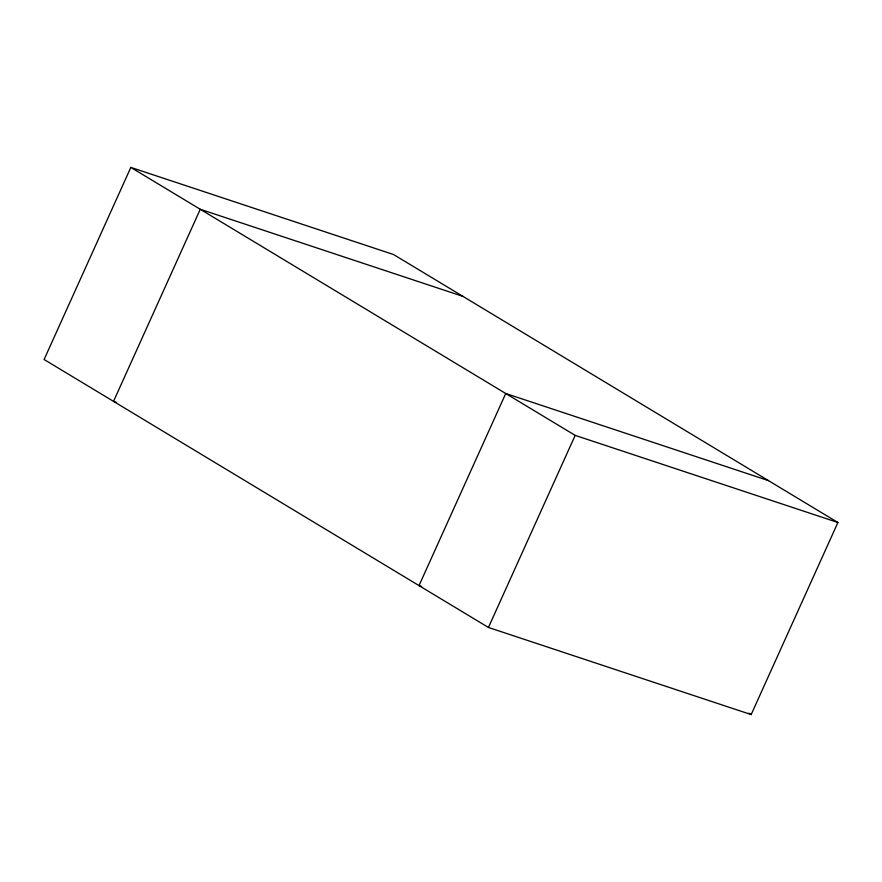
<?xml version="1.0" encoding="UTF-8"?>
<svg xmlns="http://www.w3.org/2000/svg" width="882" height="882" viewBox="0 0 882 882"><rect width="100%" height="100%" fill="white"/><g stroke="black" fill="none" stroke-linecap="round" stroke-linejoin="round"><path stroke-width="1.32" d="M130.834 167.415L44.1 359.503L488.441 627.466L751.166 714.585L837.9 522.497L393.559 254.534L130.834 167.415L575.174 435.377L837.9 522.497M488.441 627.466L575.174 435.377M462.984 296.396L200.258 209.277L113.524 401.376L116.137 402.236M768.476 480.624L505.739 393.504L419.016 585.604L421.629 586.464M748.818 713.174L751.166 714.585"/></g></svg>
